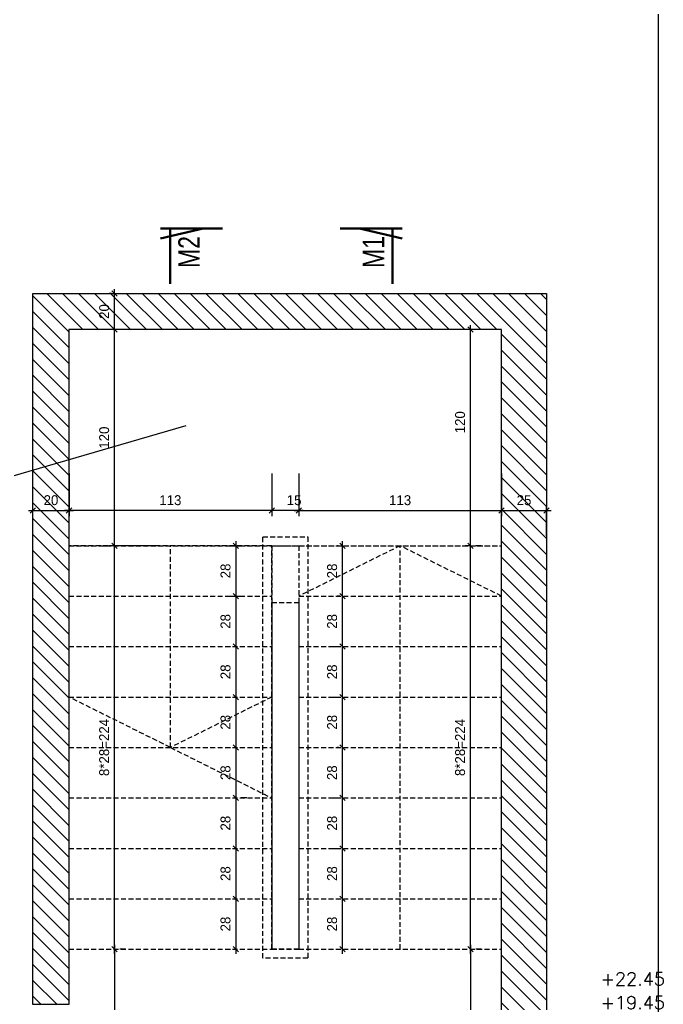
# Model space of a CAD drawing. Header units: inches. Extents: x -5298 to 11252, y 8210 to 22495.
# Drawn here: x 10156 to 10513, y 11789 to 12336 of the extents above; entities that cross this region are included whole.
import ezdxf

# ---------------------------------------------------------------- set-up
doc = ezdxf.new("R2010")
doc.units = ezdxf.units.IN
doc.header["$LTSCALE"] = 11
doc.header["$MEASUREMENT"] = 0
doc.linetypes.add('DASHED2', pattern=[0.375, 0.25, -0.125])
doc.linetypes.add('HIDDEN', pattern=[0.375, 0.25, -0.125])
doc.layers.get('Defpoints').update_dxf_attribs({"color": 40})
for name, color, linetype in [('BEAM', 3, 'Continuous'), ('dim', 3, 'Continuous'), ('dim-50-v', 2, 'Continuous'), ('ENG_beton ole', 3, 'DASHED2'), ('HATCH', 8, 'Continuous'), ('otm', 3, 'Continuous'), ('V', 1, 'Continuous')]:
    doc.layers.add(name, color=color, linetype=linetype)
doc.layers.add('W', color=1, linetype='Continuous', lineweight=50)
doc.styles.add('AD', font='oron')
doc.styles.add('HEBTXT', font='hebtxt-weld.shx')
doc.styles.add('ROMANS', font='romans')
doc.styles.get("Standard").update_dxf_attribs({"font": 'arial.ttf'})
doc.dimstyles.new('25', dxfattribs={"dimtxt": 5.5, "dimasz": 3, "dimexe": 3, "dimexo": 6, "dimgap": 3, "dimtad": 1, "dimdec": 0, "dimrnd": 0.5, "dimtxsty": 'HEBTXT', "dimblk1": 'OBLIQUE', "dimblk2": 'OBLIQUE', "dimsah": 1, "dimcen": 1, "dimdle": 2.5, "dimclre": 9, "dimclrt": 3, "dimazin": 3, "dimtfac": 1, "dimtdec": 0, "dimtix": 1, "dimtmove": 2, "dimatfit": 3, "dimldrblk": 'OBLIQUE'})
doc.dimstyles.get("Standard").update_dxf_attribs({"dimtxt": 2.5, "dimasz": 2.5, "dimexe": 1.25, "dimexo": 0.625, "dimtad": 1, "dimtxsty": 'Standard', "dimcen": 2.5, "dimazin": 3, "dimtfac": 1, "dimtmove": 0, "dimatfit": 3})

# ---------------------------------------------------------------- blocks, each defined once
blk = doc.blocks.new('_OBLIQUE')
at = {"color": 0, "linetype": 'ByBlock'}
blk.add_line((-0.5, -0.5), (0.5, 0.5), dxfattribs=at)
blk = doc.blocks.new('*D681')
at = {"layer": 'Defpoints', "color": 0, "linetype": 'Continuous', "transparency": 16777216}
for p in [(10406.38, 12043.52, 0), (10406.38, 12043.52), (10406.38, 11819.52, 0)]:
    blk.add_point(p, dxfattribs=at)
at = {"layer": 'dim-50-v', "color": 0, "linetype": 'Continuous', "lineweight": -2, "transparency": 16777216}
blk.add_line((10406.38, 11817.02), (10406.38, 12046.02), dxfattribs=at)
at = {"layer": 'dim-50-v', "color": 9, "linetype": 'Continuous', "lineweight": -2, "transparency": 16777216}
for p, q in [((10412.38, 12043.52), (10409.38, 12043.52)), ((10412.38, 11819.52), (10409.38, 11819.52))]:
    blk.add_line(p, q, dxfattribs=at)
at = {"layer": 'dim-50-v', "color": 0, "linetype": 'Continuous', "lineweight": -2, "transparency": 16777216, "xscale": 3, "yscale": 3, "zscale": 3}
for p, rotation in [((10406.38, 12043.52), 90), ((10406.38, 11819.52), 270)]:
    blk.add_blockref('_OBLIQUE', p, dxfattribs=dict(at, rotation=rotation))
at = {"layer": 'dim-50-v', "color": 3, "linetype": 'Continuous', "transparency": 16777216, "insert": (10400.63, 11931.52), "char_height": 5.5, "attachment_point": 5, "rotation": 90, "style": 'HEBTXT'}
blk.add_mtext('\\A1;8*28=224', dxfattribs=at)
blk = doc.blocks.new('*D682')
at = {"layer": 'Defpoints', "color": 0, "linetype": 'Continuous', "transparency": 16777216}
for p in [(10406.38, 12163.52), (10414.23, 12163.52, 0), (10412.38, 12043.52)]:
    blk.add_point(p, dxfattribs=at)
at = {"layer": 'dim-50-v', "color": 9, "linetype": 'Continuous', "lineweight": -2, "transparency": 16777216}
for p, q in [((10408.23, 12163.52), (10403.38, 12163.52)), ((10406.38, 12043.52), (10403.38, 12043.52))]:
    blk.add_line(p, q, dxfattribs=at)
at = {"layer": 'dim-50-v', "color": 0, "linetype": 'Continuous', "lineweight": -2, "transparency": 16777216}
blk.add_line((10406.38, 12041.02), (10406.38, 12166.02), dxfattribs=at)
at = {"layer": 'dim-50-v', "color": 0, "linetype": 'Continuous', "lineweight": -2, "transparency": 16777216, "xscale": 3, "yscale": 3, "zscale": 3}
for p, rotation in [((10406.38, 12163.52), 90), ((10406.38, 12043.52), 270)]:
    blk.add_blockref('_OBLIQUE', p, dxfattribs=dict(at, rotation=rotation))
at = {"layer": 'dim-50-v', "color": 3, "linetype": 'Continuous', "transparency": 16777216, "insert": (10400.63, 12112.06), "char_height": 5.5, "attachment_point": 5, "rotation": 90, "style": 'HEBTXT'}
blk.add_mtext('\\A1;120', dxfattribs=at)
blk = doc.blocks.new('*D683')
at = {"layer": 'Defpoints', "color": 0, "linetype": 'Continuous', "transparency": 16777216}
for p in [(10406.38, 11819.52, 0), (10406.38, 11673.52), (10419.3, 11673.52, 0)]:
    blk.add_point(p, dxfattribs=at)
at = {"layer": 'dim-50-v', "color": 0, "linetype": 'Continuous', "lineweight": -2, "transparency": 16777216}
blk.add_line((10406.38, 11822.02), (10406.38, 11671.02), dxfattribs=at)
at = {"layer": 'dim-50-v', "color": 9, "linetype": 'Continuous', "lineweight": -2, "transparency": 16777216}
for p, q in [((10412.38, 11819.52), (10409.38, 11819.52)), ((10413.3, 11673.52), (10403.38, 11673.52))]:
    blk.add_line(p, q, dxfattribs=at)
at = {"layer": 'dim-50-v', "color": 0, "linetype": 'Continuous', "lineweight": -2, "transparency": 16777216, "xscale": 3, "yscale": 3, "zscale": 3}
for p, rotation in [((10406.38, 11819.52), 90), ((10406.38, 11673.52), 270)]:
    blk.add_blockref('_OBLIQUE', p, dxfattribs=dict(at, rotation=rotation))
at = {"layer": 'dim-50-v', "color": 3, "linetype": 'Continuous', "transparency": 16777216, "insert": (10400.63, 11735.67), "char_height": 5.5, "attachment_point": 5, "rotation": 90, "style": 'HEBTXT'}
blk.add_mtext('\\A1;146', dxfattribs=at)
blk = doc.blocks.new('*D684')
at = {"layer": 'Defpoints', "color": 0, "linetype": 'Continuous', "transparency": 16777216}
for p in [(10208.88, 12043.52, 0), (10208.88, 12043.52), (10208.88, 11819.52, 0)]:
    blk.add_point(p, dxfattribs=at)
at = {"layer": 'dim-50-v', "color": 9, "linetype": 'Continuous', "lineweight": -2, "transparency": 16777216}
for p, q in [((10202.88, 12043.52), (10205.88, 12043.52)), ((10214.88, 11819.52), (10211.88, 11819.52))]:
    blk.add_line(p, q, dxfattribs=at)
at = {"layer": 'dim-50-v', "color": 0, "linetype": 'Continuous', "lineweight": -2, "transparency": 16777216}
blk.add_line((10208.88, 11817.02), (10208.88, 12046.02), dxfattribs=at)
at = {"layer": 'dim-50-v', "color": 0, "linetype": 'Continuous', "lineweight": -2, "transparency": 16777216, "xscale": 3, "yscale": 3, "zscale": 3}
for p, rotation in [((10208.88, 12043.52), 90), ((10208.88, 11819.52), 270)]:
    blk.add_blockref('_OBLIQUE', p, dxfattribs=dict(at, rotation=rotation))
at = {"layer": 'dim-50-v', "color": 3, "linetype": 'Continuous', "transparency": 16777216, "insert": (10203.13, 11931.52), "char_height": 5.5, "attachment_point": 5, "rotation": 90, "style": 'HEBTXT'}
blk.add_mtext('\\A1;8*28=224', dxfattribs=at)
blk = doc.blocks.new('*D685')
at = {"layer": 'Defpoints', "color": 0, "linetype": 'Continuous', "transparency": 16777216}
for p in [(10208.88, 12163.52), (10235.7, 12163.52, 0), (10237.16, 12043.52, 0)]:
    blk.add_point(p, dxfattribs=at)
at = {"layer": 'dim-50-v', "color": 9, "linetype": 'Continuous', "lineweight": -2, "transparency": 16777216}
for p, q in [((10229.7, 12163.52), (10205.88, 12163.52)), ((10231.16, 12043.52), (10205.88, 12043.52))]:
    blk.add_line(p, q, dxfattribs=at)
at = {"layer": 'dim-50-v', "color": 0, "linetype": 'Continuous', "lineweight": -2, "transparency": 16777216}
blk.add_line((10208.88, 12041.02), (10208.88, 12166.02), dxfattribs=at)
at = {"layer": 'dim-50-v', "color": 0, "linetype": 'Continuous', "lineweight": -2, "transparency": 16777216, "xscale": 3, "yscale": 3, "zscale": 3}
for p, rotation in [((10208.88, 12163.52), 90), ((10208.88, 12043.52), 270)]:
    blk.add_blockref('_OBLIQUE', p, dxfattribs=dict(at, rotation=rotation))
at = {"layer": 'dim-50-v', "color": 3, "linetype": 'Continuous', "transparency": 16777216, "insert": (10203.13, 12103.52), "char_height": 5.5, "attachment_point": 5, "rotation": 90, "style": 'HEBTXT'}
blk.add_mtext('\\A1;120', dxfattribs=at)
blk = doc.blocks.new('*D686')
at = {"layer": 'Defpoints', "color": 0, "linetype": 'Continuous', "transparency": 16777216}
for p in [(10208.88, 11819.52, 0), (10208.88, 11673.52), (10221.8, 11673.52, 0)]:
    blk.add_point(p, dxfattribs=at)
at = {"layer": 'dim-50-v', "color": 0, "linetype": 'Continuous', "lineweight": -2, "transparency": 16777216}
blk.add_line((10208.88, 11822.02), (10208.88, 11671.02), dxfattribs=at)
at = {"layer": 'dim-50-v', "color": 9, "linetype": 'Continuous', "lineweight": -2, "transparency": 16777216}
for p, q in [((10214.88, 11819.52), (10211.88, 11819.52)), ((10215.8, 11673.52), (10205.88, 11673.52))]:
    blk.add_line(p, q, dxfattribs=at)
at = {"layer": 'dim-50-v', "color": 0, "linetype": 'Continuous', "lineweight": -2, "transparency": 16777216, "xscale": 3, "yscale": 3, "zscale": 3}
for p, rotation in [((10208.88, 11819.52), 90), ((10208.88, 11673.52), 270)]:
    blk.add_blockref('_OBLIQUE', p, dxfattribs=dict(at, rotation=rotation))
at = {"layer": 'dim-50-v', "color": 3, "linetype": 'Continuous', "transparency": 16777216, "insert": (10203.13, 11746.52), "char_height": 5.5, "attachment_point": 5, "rotation": 90, "style": 'HEBTXT'}
blk.add_mtext('\\A1;146', dxfattribs=at)
blk = doc.blocks.new('*D687')
at = {"layer": 'Defpoints', "color": 0, "linetype": 'Continuous', "transparency": 16777216}
for p in [(10423.59, 12089.69, 0), (10448.59, 12063.01), (10448.59, 12043.01)]:
    blk.add_point(p, dxfattribs=at)
at = {"layer": 'dim-50-v', "color": 9, "linetype": 'Continuous', "lineweight": -2, "transparency": 16777216}
for p, q in [((10423.59, 12083.69), (10423.59, 12060.01)), ((10448.59, 12049.01), (10448.59, 12066.01))]:
    blk.add_line(p, q, dxfattribs=at)
at = {"layer": 'dim-50-v', "color": 0, "linetype": 'Continuous', "lineweight": -2, "transparency": 16777216}
blk.add_line((10421.09, 12063.01), (10451.09, 12063.01), dxfattribs=at)
at = {"layer": 'dim-50-v', "color": 0, "linetype": 'Continuous', "lineweight": -2, "transparency": 16777216, "xscale": 3, "yscale": 3, "zscale": 3, "rotation": 180}
blk.add_blockref('_OBLIQUE', (10423.59, 12063.01), dxfattribs=at)
at = {"layer": 'dim-50-v', "color": 0, "linetype": 'Continuous', "lineweight": -2, "transparency": 16777216, "xscale": 3, "yscale": 3, "zscale": 3}
blk.add_blockref('_OBLIQUE', (10448.59, 12063.01), dxfattribs=at)
at = {"layer": 'dim-50-v', "color": 3, "linetype": 'Continuous', "transparency": 16777216, "insert": (10436.09, 12068.76), "char_height": 5.5, "attachment_point": 5, "style": 'HEBTXT'}
blk.add_mtext('\\A1;25', dxfattribs=at)
blk = doc.blocks.new('*D688')
at = {"layer": 'Defpoints', "color": 0, "linetype": 'Continuous', "transparency": 16777216}
for p in [(10311.09, 12089.69, 0), (10423.59, 12089.69, 0), (10423.59, 12063.01)]:
    blk.add_point(p, dxfattribs=at)
at = {"layer": 'dim-50-v', "color": 9, "linetype": 'Continuous', "lineweight": -2, "transparency": 16777216}
for p, q in [((10311.09, 12083.69), (10311.09, 12060.01)), ((10423.59, 12083.69), (10423.59, 12060.01))]:
    blk.add_line(p, q, dxfattribs=at)
at = {"layer": 'dim-50-v', "color": 0, "linetype": 'Continuous', "lineweight": -2, "transparency": 16777216}
blk.add_line((10308.59, 12063.01), (10426.09, 12063.01), dxfattribs=at)
at = {"layer": 'dim-50-v', "color": 0, "linetype": 'Continuous', "lineweight": -2, "transparency": 16777216, "xscale": 3, "yscale": 3, "zscale": 3, "rotation": 180}
blk.add_blockref('_OBLIQUE', (10311.09, 12063.01), dxfattribs=at)
at = {"layer": 'dim-50-v', "color": 0, "linetype": 'Continuous', "lineweight": -2, "transparency": 16777216, "xscale": 3, "yscale": 3, "zscale": 3}
blk.add_blockref('_OBLIQUE', (10423.59, 12063.01), dxfattribs=at)
at = {"layer": 'dim-50-v', "color": 3, "linetype": 'Continuous', "transparency": 16777216, "insert": (10367.34, 12068.76), "char_height": 5.5, "attachment_point": 5, "style": 'HEBTXT'}
blk.add_mtext('\\A1;113', dxfattribs=at)
blk = doc.blocks.new('*D689')
at = {"layer": 'Defpoints', "color": 0, "linetype": 'Continuous', "transparency": 16777216}
for p in [(10183.59, 12089.69, 0), (10183.59, 12063.01), (10163.59, 12043.01)]:
    blk.add_point(p, dxfattribs=at)
at = {"layer": 'dim-50-v', "color": 9, "linetype": 'Continuous', "lineweight": -2, "transparency": 16777216}
for p, q in [((10183.59, 12083.69), (10183.59, 12060.01)), ((10163.59, 12049.01), (10163.59, 12066.01))]:
    blk.add_line(p, q, dxfattribs=at)
at = {"layer": 'dim-50-v', "color": 0, "linetype": 'Continuous', "lineweight": -2, "transparency": 16777216}
blk.add_line((10161.09, 12063.01), (10186.09, 12063.01), dxfattribs=at)
at = {"layer": 'dim-50-v', "color": 0, "linetype": 'Continuous', "lineweight": -2, "transparency": 16777216, "xscale": 3, "yscale": 3, "zscale": 3, "rotation": 180}
blk.add_blockref('_OBLIQUE', (10163.59, 12063.01), dxfattribs=at)
at = {"layer": 'dim-50-v', "color": 0, "linetype": 'Continuous', "lineweight": -2, "transparency": 16777216, "xscale": 3, "yscale": 3, "zscale": 3}
blk.add_blockref('_OBLIQUE', (10183.59, 12063.01), dxfattribs=at)
at = {"layer": 'dim-50-v', "color": 3, "linetype": 'Continuous', "transparency": 16777216, "insert": (10173.59, 12068.76), "char_height": 5.5, "attachment_point": 5, "style": 'HEBTXT'}
blk.add_mtext('\\A1;20', dxfattribs=at)
blk = doc.blocks.new('*D690')
at = {"layer": 'Defpoints', "color": 0, "linetype": 'Continuous', "transparency": 16777216}
for p in [(10296.09, 12089.69, 0), (10311.09, 12089.69, 0), (10296.09, 12063.01)]:
    blk.add_point(p, dxfattribs=at)
at = {"layer": 'dim-50-v', "color": 9, "linetype": 'Continuous', "lineweight": -2, "transparency": 16777216}
for p, q in [((10296.09, 12083.69), (10296.09, 12060.01)), ((10311.09, 12083.69), (10311.09, 12060.01))]:
    blk.add_line(p, q, dxfattribs=at)
at = {"layer": 'dim-50-v', "color": 0, "linetype": 'Continuous', "lineweight": -2, "transparency": 16777216}
blk.add_line((10313.59, 12063.01), (10293.59, 12063.01), dxfattribs=at)
at = {"layer": 'dim-50-v', "color": 0, "linetype": 'Continuous', "lineweight": -2, "transparency": 16777216, "xscale": 3, "yscale": 3, "zscale": 3, "rotation": 180}
blk.add_blockref('_OBLIQUE', (10296.09, 12063.01), dxfattribs=at)
at = {"layer": 'dim-50-v', "color": 0, "linetype": 'Continuous', "lineweight": -2, "transparency": 16777216, "xscale": 3, "yscale": 3, "zscale": 3}
blk.add_blockref('_OBLIQUE', (10311.09, 12063.01), dxfattribs=at)
at = {"layer": 'dim-50-v', "color": 3, "linetype": 'Continuous', "transparency": 16777216, "insert": (10308.51, 12068.76), "char_height": 5.5, "attachment_point": 5, "style": 'HEBTXT'}
blk.add_mtext('\\A1;15', dxfattribs=at)
blk = doc.blocks.new('*D691')
at = {"layer": 'Defpoints', "color": 0, "linetype": 'Continuous', "transparency": 16777216}
for p in [(10183.59, 12089.69, 0), (10296.09, 12089.69, 0), (10183.59, 12063.01)]:
    blk.add_point(p, dxfattribs=at)
at = {"layer": 'dim-50-v', "color": 9, "linetype": 'Continuous', "lineweight": -2, "transparency": 16777216}
for p, q in [((10183.59, 12083.69), (10183.59, 12060.01)), ((10296.09, 12083.69), (10296.09, 12060.01))]:
    blk.add_line(p, q, dxfattribs=at)
at = {"layer": 'dim-50-v', "color": 0, "linetype": 'Continuous', "lineweight": -2, "transparency": 16777216}
blk.add_line((10298.59, 12063.01), (10181.09, 12063.01), dxfattribs=at)
at = {"layer": 'dim-50-v', "color": 0, "linetype": 'Continuous', "lineweight": -2, "transparency": 16777216, "xscale": 3, "yscale": 3, "zscale": 3, "rotation": 180}
blk.add_blockref('_OBLIQUE', (10183.59, 12063.01), dxfattribs=at)
at = {"layer": 'dim-50-v', "color": 0, "linetype": 'Continuous', "lineweight": -2, "transparency": 16777216, "xscale": 3, "yscale": 3, "zscale": 3}
blk.add_blockref('_OBLIQUE', (10296.09, 12063.01), dxfattribs=at)
at = {"layer": 'dim-50-v', "color": 3, "linetype": 'Continuous', "transparency": 16777216, "insert": (10239.84, 12068.76), "char_height": 5.5, "attachment_point": 5, "style": 'HEBTXT'}
blk.add_mtext('\\A1;113', dxfattribs=at)
blk = doc.blocks.new('*D693')
at = {"layer": 'Defpoints', "color": 0, "linetype": 'Continuous', "transparency": 16777216}
for p in [(10208.88, 12183.52), (10213.25, 12183.52, 0), (10235.7, 12163.52, 0)]:
    blk.add_point(p, dxfattribs=at)
at = {"layer": 'dim-50-v', "color": 9, "linetype": 'Continuous', "lineweight": -2, "transparency": 16777216}
for p, q in [((10207.25, 12183.52), (10205.88, 12183.52)), ((10229.7, 12163.52), (10205.88, 12163.52))]:
    blk.add_line(p, q, dxfattribs=at)
at = {"layer": 'dim-50-v', "color": 0, "linetype": 'Continuous', "lineweight": -2, "transparency": 16777216}
blk.add_line((10208.88, 12161.02), (10208.88, 12186.02), dxfattribs=at)
at = {"layer": 'dim-50-v', "color": 0, "linetype": 'Continuous', "lineweight": -2, "transparency": 16777216, "xscale": 3, "yscale": 3, "zscale": 3}
for p, rotation in [((10208.88, 12183.52), 90), ((10208.88, 12163.52), 270)]:
    blk.add_blockref('_OBLIQUE', p, dxfattribs=dict(at, rotation=rotation))
at = {"layer": 'dim-50-v', "color": 3, "linetype": 'Continuous', "transparency": 16777216, "insert": (10203.13, 12173.52), "char_height": 5.5, "attachment_point": 5, "rotation": 90, "style": 'HEBTXT'}
blk.add_mtext('\\A1;20', dxfattribs=at)
blk = doc.blocks.new('*D695')
at = {"layer": 'Defpoints', "color": 0, "linetype": 'Continuous', "transparency": 16777216}
for p in [(10331.12, 11847.52, 0), (10335.37, 11847.52), (10331.12, 11819.52, 0)]:
    blk.add_point(p, dxfattribs=at)
at = {"layer": 'dim-50-v', "color": 0, "linetype": 'Continuous', "lineweight": -2, "transparency": 16777216}
blk.add_line((10335.37, 11817.02), (10335.37, 11850.02), dxfattribs=at)
at = {"layer": 'dim-50-v', "color": 9, "linetype": 'Continuous', "lineweight": -2, "transparency": 16777216}
for p, q in [((10337.12, 11847.52), (10338.37, 11847.52)), ((10337.12, 11819.52), (10338.37, 11819.52))]:
    blk.add_line(p, q, dxfattribs=at)
at = {"layer": 'dim-50-v', "color": 0, "linetype": 'Continuous', "lineweight": -2, "transparency": 16777216, "xscale": 3, "yscale": 3, "zscale": 3}
for p, rotation in [((10335.37, 11847.52), 90), ((10335.37, 11819.52), 270)]:
    blk.add_blockref('_OBLIQUE', p, dxfattribs=dict(at, rotation=rotation))
at = {"layer": 'dim-50-v', "color": 3, "linetype": 'Continuous', "transparency": 16777216, "insert": (10329.62, 11833.52), "char_height": 5.5, "attachment_point": 5, "rotation": 90, "style": 'HEBTXT'}
blk.add_mtext('\\A1;28', dxfattribs=at)
blk = doc.blocks.new('*D696')
at = {"layer": 'Defpoints', "color": 0, "linetype": 'Continuous', "transparency": 16777216}
for p in [(10335.37, 11875.52, 0), (10335.37, 11875.52), (10331.12, 11847.52, 0)]:
    blk.add_point(p, dxfattribs=at)
at = {"layer": 'dim-50-v', "color": 0, "linetype": 'Continuous', "lineweight": -2, "transparency": 16777216}
blk.add_line((10335.37, 11845.02), (10335.37, 11878.02), dxfattribs=at)
at = {"layer": 'dim-50-v', "color": 9, "linetype": 'Continuous', "lineweight": -2, "transparency": 16777216}
for p, q in [((10329.37, 11875.52), (10332.37, 11875.52)), ((10337.12, 11847.52), (10338.37, 11847.52))]:
    blk.add_line(p, q, dxfattribs=at)
at = {"layer": 'dim-50-v', "color": 0, "linetype": 'Continuous', "lineweight": -2, "transparency": 16777216, "xscale": 3, "yscale": 3, "zscale": 3}
for p, rotation in [((10335.37, 11875.52), 90), ((10335.37, 11847.52), 270)]:
    blk.add_blockref('_OBLIQUE', p, dxfattribs=dict(at, rotation=rotation))
at = {"layer": 'dim-50-v', "color": 3, "linetype": 'Continuous', "transparency": 16777216, "insert": (10329.62, 11861.52), "char_height": 5.5, "attachment_point": 5, "rotation": 90, "style": 'HEBTXT'}
blk.add_mtext('\\A1;28', dxfattribs=at)
blk = doc.blocks.new('*D697')
at = {"layer": 'Defpoints', "color": 0, "linetype": 'Continuous', "transparency": 16777216}
for p in [(10335.37, 11903.52, 0), (10335.37, 11903.52), (10335.37, 11875.52, 0)]:
    blk.add_point(p, dxfattribs=at)
at = {"layer": 'dim-50-v', "color": 0, "linetype": 'Continuous', "lineweight": -2, "transparency": 16777216}
blk.add_line((10335.37, 11873.02), (10335.37, 11906.02), dxfattribs=at)
at = {"layer": 'dim-50-v', "color": 9, "linetype": 'Continuous', "lineweight": -2, "transparency": 16777216}
for p, q in [((10329.37, 11903.52), (10332.37, 11903.52)), ((10329.37, 11875.52), (10332.37, 11875.52))]:
    blk.add_line(p, q, dxfattribs=at)
at = {"layer": 'dim-50-v', "color": 0, "linetype": 'Continuous', "lineweight": -2, "transparency": 16777216, "xscale": 3, "yscale": 3, "zscale": 3}
for p, rotation in [((10335.37, 11903.52), 90), ((10335.37, 11875.52), 270)]:
    blk.add_blockref('_OBLIQUE', p, dxfattribs=dict(at, rotation=rotation))
at = {"layer": 'dim-50-v', "color": 3, "linetype": 'Continuous', "transparency": 16777216, "insert": (10329.62, 11889.52), "char_height": 5.5, "attachment_point": 5, "rotation": 90, "style": 'HEBTXT'}
blk.add_mtext('\\A1;28', dxfattribs=at)
blk = doc.blocks.new('*D698')
at = {"layer": 'Defpoints', "color": 0, "linetype": 'Continuous', "transparency": 16777216}
for p in [(10335.37, 11931.52), (10339.38, 11931.52, 0), (10335.37, 11903.52, 0)]:
    blk.add_point(p, dxfattribs=at)
at = {"layer": 'dim-50-v', "color": 9, "linetype": 'Continuous', "lineweight": -2, "transparency": 16777216}
for p, q in [((10333.38, 11931.52), (10332.37, 11931.52)), ((10329.37, 11903.52), (10332.37, 11903.52))]:
    blk.add_line(p, q, dxfattribs=at)
at = {"layer": 'dim-50-v', "color": 0, "linetype": 'Continuous', "lineweight": -2, "transparency": 16777216}
blk.add_line((10335.37, 11901.02), (10335.37, 11934.02), dxfattribs=at)
at = {"layer": 'dim-50-v', "color": 0, "linetype": 'Continuous', "lineweight": -2, "transparency": 16777216, "xscale": 3, "yscale": 3, "zscale": 3}
for p, rotation in [((10335.37, 11931.52), 90), ((10335.37, 11903.52), 270)]:
    blk.add_blockref('_OBLIQUE', p, dxfattribs=dict(at, rotation=rotation))
at = {"layer": 'dim-50-v', "color": 3, "linetype": 'Continuous', "transparency": 16777216, "insert": (10329.62, 11917.52), "char_height": 5.5, "attachment_point": 5, "rotation": 90, "style": 'HEBTXT'}
blk.add_mtext('\\A1;28', dxfattribs=at)
blk = doc.blocks.new('*D699')
at = {"layer": 'Defpoints', "color": 0, "linetype": 'Continuous', "transparency": 16777216}
for p in [(10335.37, 11959.52, 0), (10335.37, 11959.52), (10339.38, 11931.52, 0)]:
    blk.add_point(p, dxfattribs=at)
at = {"layer": 'dim-50-v', "color": 9, "linetype": 'Continuous', "lineweight": -2, "transparency": 16777216}
for p, q in [((10329.37, 11959.52), (10332.37, 11959.52)), ((10333.38, 11931.52), (10332.37, 11931.52))]:
    blk.add_line(p, q, dxfattribs=at)
at = {"layer": 'dim-50-v', "color": 0, "linetype": 'Continuous', "lineweight": -2, "transparency": 16777216}
blk.add_line((10335.37, 11929.02), (10335.37, 11962.02), dxfattribs=at)
at = {"layer": 'dim-50-v', "color": 0, "linetype": 'Continuous', "lineweight": -2, "transparency": 16777216, "xscale": 3, "yscale": 3, "zscale": 3}
for p, rotation in [((10335.37, 11959.52), 90), ((10335.37, 11931.52), 270)]:
    blk.add_blockref('_OBLIQUE', p, dxfattribs=dict(at, rotation=rotation))
at = {"layer": 'dim-50-v', "color": 3, "linetype": 'Continuous', "transparency": 16777216, "insert": (10329.62, 11945.52), "char_height": 5.5, "attachment_point": 5, "rotation": 90, "style": 'HEBTXT'}
blk.add_mtext('\\A1;28', dxfattribs=at)
blk = doc.blocks.new('*D700')
at = {"layer": 'Defpoints', "color": 0, "linetype": 'Continuous', "transparency": 16777216}
for p in [(10335.37, 11987.52, 0), (10335.37, 11987.52), (10335.37, 11959.52, 0)]:
    blk.add_point(p, dxfattribs=at)
at = {"layer": 'dim-50-v', "color": 9, "linetype": 'Continuous', "lineweight": -2, "transparency": 16777216}
for p, q in [((10329.37, 11987.52), (10332.37, 11987.52)), ((10329.37, 11959.52), (10332.37, 11959.52))]:
    blk.add_line(p, q, dxfattribs=at)
at = {"layer": 'dim-50-v', "color": 0, "linetype": 'Continuous', "lineweight": -2, "transparency": 16777216}
blk.add_line((10335.37, 11957.02), (10335.37, 11990.02), dxfattribs=at)
at = {"layer": 'dim-50-v', "color": 0, "linetype": 'Continuous', "lineweight": -2, "transparency": 16777216, "xscale": 3, "yscale": 3, "zscale": 3}
for p, rotation in [((10335.37, 11987.52), 90), ((10335.37, 11959.52), 270)]:
    blk.add_blockref('_OBLIQUE', p, dxfattribs=dict(at, rotation=rotation))
at = {"layer": 'dim-50-v', "color": 3, "linetype": 'Continuous', "transparency": 16777216, "insert": (10329.62, 11973.52), "char_height": 5.5, "attachment_point": 5, "rotation": 90, "style": 'HEBTXT'}
blk.add_mtext('\\A1;28', dxfattribs=at)
blk = doc.blocks.new('*D701')
at = {"layer": 'Defpoints', "color": 0, "linetype": 'Continuous', "transparency": 16777216}
for p in [(10335.37, 12015.52), (10339.87, 12015.52, 0), (10335.37, 11987.52, 0)]:
    blk.add_point(p, dxfattribs=at)
at = {"layer": 'dim-50-v', "color": 9, "linetype": 'Continuous', "lineweight": -2, "transparency": 16777216}
for p, q in [((10333.87, 12015.52), (10332.37, 12015.52)), ((10329.37, 11987.52), (10332.37, 11987.52))]:
    blk.add_line(p, q, dxfattribs=at)
at = {"layer": 'dim-50-v', "color": 0, "linetype": 'Continuous', "lineweight": -2, "transparency": 16777216}
blk.add_line((10335.37, 11985.02), (10335.37, 12018.02), dxfattribs=at)
at = {"layer": 'dim-50-v', "color": 0, "linetype": 'Continuous', "lineweight": -2, "transparency": 16777216, "xscale": 3, "yscale": 3, "zscale": 3}
for p, rotation in [((10335.37, 12015.52), 90), ((10335.37, 11987.52), 270)]:
    blk.add_blockref('_OBLIQUE', p, dxfattribs=dict(at, rotation=rotation))
at = {"layer": 'dim-50-v', "color": 3, "linetype": 'Continuous', "transparency": 16777216, "insert": (10329.62, 12001.52), "char_height": 5.5, "attachment_point": 5, "rotation": 90, "style": 'HEBTXT'}
blk.add_mtext('\\A1;28', dxfattribs=at)
blk = doc.blocks.new('*D702')
at = {"layer": 'Defpoints', "color": 0, "linetype": 'Continuous', "transparency": 16777216}
for p in [(10335.37, 12043.52), (10338.87, 12043.52, 0), (10339.87, 12015.52, 0)]:
    blk.add_point(p, dxfattribs=at)
at = {"layer": 'dim-50-v', "color": 9, "linetype": 'Continuous', "lineweight": -2, "transparency": 16777216}
for p, q in [((10332.87, 12043.52), (10332.37, 12043.52)), ((10333.87, 12015.52), (10332.37, 12015.52))]:
    blk.add_line(p, q, dxfattribs=at)
at = {"layer": 'dim-50-v', "color": 0, "linetype": 'Continuous', "lineweight": -2, "transparency": 16777216}
blk.add_line((10335.37, 12013.02), (10335.37, 12046.02), dxfattribs=at)
at = {"layer": 'dim-50-v', "color": 0, "linetype": 'Continuous', "lineweight": -2, "transparency": 16777216, "xscale": 3, "yscale": 3, "zscale": 3}
for p, rotation in [((10335.37, 12043.52), 90), ((10335.37, 12015.52), 270)]:
    blk.add_blockref('_OBLIQUE', p, dxfattribs=dict(at, rotation=rotation))
at = {"layer": 'dim-50-v', "color": 3, "linetype": 'Continuous', "transparency": 16777216, "insert": (10329.62, 12029.52), "char_height": 5.5, "attachment_point": 5, "rotation": 90, "style": 'HEBTXT'}
blk.add_mtext('\\A1;28', dxfattribs=at)
blk = doc.blocks.new('*D703')
at = {"layer": 'Defpoints', "color": 0, "linetype": 'Continuous', "transparency": 16777216}
for p in [(10264.83, 12043.52, 0), (10264.83, 12015.52, 0), (10276.21, 12015.52)]:
    blk.add_point(p, dxfattribs=at)
at = {"layer": 'dim-50-v', "color": 9, "linetype": 'Continuous', "lineweight": -2, "transparency": 16777216}
for p, q in [((10270.83, 12043.52), (10279.21, 12043.52)), ((10270.83, 12015.52), (10279.21, 12015.52))]:
    blk.add_line(p, q, dxfattribs=at)
at = {"layer": 'dim-50-v', "color": 0, "linetype": 'Continuous', "lineweight": -2, "transparency": 16777216}
blk.add_line((10276.21, 12046.02), (10276.21, 12013.02), dxfattribs=at)
at = {"layer": 'dim-50-v', "color": 0, "linetype": 'Continuous', "lineweight": -2, "transparency": 16777216, "xscale": 3, "yscale": 3, "zscale": 3}
for p, rotation in [((10276.21, 12043.52), 90), ((10276.21, 12015.52), 270)]:
    blk.add_blockref('_OBLIQUE', p, dxfattribs=dict(at, rotation=rotation))
at = {"layer": 'dim-50-v', "color": 3, "linetype": 'Continuous', "transparency": 16777216, "insert": (10270.46, 12029.52), "char_height": 5.5, "attachment_point": 5, "rotation": 90, "style": 'HEBTXT'}
blk.add_mtext('\\A1;28', dxfattribs=at)
blk = doc.blocks.new('*D704')
at = {"layer": 'Defpoints', "color": 0, "linetype": 'Continuous', "transparency": 16777216}
for p in [(10264.83, 12015.52, 0), (10276.21, 11987.52, 0), (10276.21, 11987.52)]:
    blk.add_point(p, dxfattribs=at)
at = {"layer": 'dim-50-v', "color": 9, "linetype": 'Continuous', "lineweight": -2, "transparency": 16777216}
for p, q in [((10270.83, 12015.52), (10279.21, 12015.52)), ((10270.21, 11987.52), (10273.21, 11987.52))]:
    blk.add_line(p, q, dxfattribs=at)
at = {"layer": 'dim-50-v', "color": 0, "linetype": 'Continuous', "lineweight": -2, "transparency": 16777216}
blk.add_line((10276.21, 12018.02), (10276.21, 11985.02), dxfattribs=at)
at = {"layer": 'dim-50-v', "color": 0, "linetype": 'Continuous', "lineweight": -2, "transparency": 16777216, "xscale": 3, "yscale": 3, "zscale": 3}
for p, rotation in [((10276.21, 12015.52), 90), ((10276.21, 11987.52), 270)]:
    blk.add_blockref('_OBLIQUE', p, dxfattribs=dict(at, rotation=rotation))
at = {"layer": 'dim-50-v', "color": 3, "linetype": 'Continuous', "transparency": 16777216, "insert": (10270.46, 12001.52), "char_height": 5.5, "attachment_point": 5, "rotation": 90, "style": 'HEBTXT'}
blk.add_mtext('\\A1;28', dxfattribs=at)
blk = doc.blocks.new('*D705')
at = {"layer": 'Defpoints', "color": 0, "linetype": 'Continuous', "transparency": 16777216}
for p in [(10276.21, 11987.52, 0), (10276.21, 11959.52, 0), (10276.21, 11959.52)]:
    blk.add_point(p, dxfattribs=at)
at = {"layer": 'dim-50-v', "color": 9, "linetype": 'Continuous', "lineweight": -2, "transparency": 16777216}
for p, q in [((10270.21, 11987.52), (10273.21, 11987.52)), ((10270.21, 11959.52), (10273.21, 11959.52))]:
    blk.add_line(p, q, dxfattribs=at)
at = {"layer": 'dim-50-v', "color": 0, "linetype": 'Continuous', "lineweight": -2, "transparency": 16777216}
blk.add_line((10276.21, 11990.02), (10276.21, 11957.02), dxfattribs=at)
at = {"layer": 'dim-50-v', "color": 0, "linetype": 'Continuous', "lineweight": -2, "transparency": 16777216, "xscale": 3, "yscale": 3, "zscale": 3}
for p, rotation in [((10276.21, 11987.52), 90), ((10276.21, 11959.52), 270)]:
    blk.add_blockref('_OBLIQUE', p, dxfattribs=dict(at, rotation=rotation))
at = {"layer": 'dim-50-v', "color": 3, "linetype": 'Continuous', "transparency": 16777216, "insert": (10270.46, 11973.52), "char_height": 5.5, "attachment_point": 5, "rotation": 90, "style": 'HEBTXT'}
blk.add_mtext('\\A1;28', dxfattribs=at)
blk = doc.blocks.new('*D706')
at = {"layer": 'Defpoints', "color": 0, "linetype": 'Continuous', "transparency": 16777216}
for p in [(10276.21, 11959.52, 0), (10276.21, 11931.52, 0), (10276.21, 11931.52)]:
    blk.add_point(p, dxfattribs=at)
at = {"layer": 'dim-50-v', "color": 9, "linetype": 'Continuous', "lineweight": -2, "transparency": 16777216}
for p, q in [((10270.21, 11959.52), (10273.21, 11959.52)), ((10270.21, 11931.52), (10273.21, 11931.52))]:
    blk.add_line(p, q, dxfattribs=at)
at = {"layer": 'dim-50-v', "color": 0, "linetype": 'Continuous', "lineweight": -2, "transparency": 16777216}
blk.add_line((10276.21, 11962.02), (10276.21, 11929.02), dxfattribs=at)
at = {"layer": 'dim-50-v', "color": 0, "linetype": 'Continuous', "lineweight": -2, "transparency": 16777216, "xscale": 3, "yscale": 3, "zscale": 3}
for p, rotation in [((10276.21, 11959.52), 90), ((10276.21, 11931.52), 270)]:
    blk.add_blockref('_OBLIQUE', p, dxfattribs=dict(at, rotation=rotation))
at = {"layer": 'dim-50-v', "color": 3, "linetype": 'Continuous', "transparency": 16777216, "insert": (10270.46, 11945.52), "char_height": 5.5, "attachment_point": 5, "rotation": 90, "style": 'HEBTXT'}
blk.add_mtext('\\A1;28', dxfattribs=at)
blk = doc.blocks.new('*D707')
at = {"layer": 'Defpoints', "color": 0, "linetype": 'Continuous', "transparency": 16777216}
for p in [(10276.21, 11931.52, 0), (10276.21, 11903.52, 0), (10276.21, 11903.52)]:
    blk.add_point(p, dxfattribs=at)
at = {"layer": 'dim-50-v', "color": 9, "linetype": 'Continuous', "lineweight": -2, "transparency": 16777216}
for p, q in [((10270.21, 11931.52), (10273.21, 11931.52)), ((10282.21, 11903.52), (10279.21, 11903.52))]:
    blk.add_line(p, q, dxfattribs=at)
at = {"layer": 'dim-50-v', "color": 0, "linetype": 'Continuous', "lineweight": -2, "transparency": 16777216}
blk.add_line((10276.21, 11934.02), (10276.21, 11901.02), dxfattribs=at)
at = {"layer": 'dim-50-v', "color": 0, "linetype": 'Continuous', "lineweight": -2, "transparency": 16777216, "xscale": 3, "yscale": 3, "zscale": 3}
for p, rotation in [((10276.21, 11931.52), 90), ((10276.21, 11903.52), 270)]:
    blk.add_blockref('_OBLIQUE', p, dxfattribs=dict(at, rotation=rotation))
at = {"layer": 'dim-50-v', "color": 3, "linetype": 'Continuous', "transparency": 16777216, "insert": (10270.46, 11917.52), "char_height": 5.5, "attachment_point": 5, "rotation": 90, "style": 'HEBTXT'}
blk.add_mtext('\\A1;28', dxfattribs=at)
blk = doc.blocks.new('*D708')
at = {"layer": 'Defpoints', "color": 0, "linetype": 'Continuous', "transparency": 16777216}
for p in [(10276.21, 11903.52, 0), (10276.21, 11875.52, 0), (10276.21, 11875.52)]:
    blk.add_point(p, dxfattribs=at)
at = {"layer": 'dim-50-v', "color": 0, "linetype": 'Continuous', "lineweight": -2, "transparency": 16777216}
blk.add_line((10276.21, 11906.02), (10276.21, 11873.02), dxfattribs=at)
at = {"layer": 'dim-50-v', "color": 9, "linetype": 'Continuous', "lineweight": -2, "transparency": 16777216}
for p, q in [((10282.21, 11903.52), (10279.21, 11903.52)), ((10270.21, 11875.52), (10273.21, 11875.52))]:
    blk.add_line(p, q, dxfattribs=at)
at = {"layer": 'dim-50-v', "color": 0, "linetype": 'Continuous', "lineweight": -2, "transparency": 16777216, "xscale": 3, "yscale": 3, "zscale": 3}
for p, rotation in [((10276.21, 11903.52), 90), ((10276.21, 11875.52), 270)]:
    blk.add_blockref('_OBLIQUE', p, dxfattribs=dict(at, rotation=rotation))
at = {"layer": 'dim-50-v', "color": 3, "linetype": 'Continuous', "transparency": 16777216, "insert": (10270.46, 11889.52), "char_height": 5.5, "attachment_point": 5, "rotation": 90, "style": 'HEBTXT'}
blk.add_mtext('\\A1;28', dxfattribs=at)
blk = doc.blocks.new('*D709')
at = {"layer": 'Defpoints', "color": 0, "linetype": 'Continuous', "transparency": 16777216}
for p in [(10276.21, 11875.52, 0), (10276.21, 11847.52, 0), (10276.21, 11847.52)]:
    blk.add_point(p, dxfattribs=at)
at = {"layer": 'dim-50-v', "color": 0, "linetype": 'Continuous', "lineweight": -2, "transparency": 16777216}
blk.add_line((10276.21, 11878.02), (10276.21, 11845.02), dxfattribs=at)
at = {"layer": 'dim-50-v', "color": 9, "linetype": 'Continuous', "lineweight": -2, "transparency": 16777216}
for p, q in [((10270.21, 11875.52), (10273.21, 11875.52)), ((10270.21, 11847.52), (10273.21, 11847.52))]:
    blk.add_line(p, q, dxfattribs=at)
at = {"layer": 'dim-50-v', "color": 0, "linetype": 'Continuous', "lineweight": -2, "transparency": 16777216, "xscale": 3, "yscale": 3, "zscale": 3}
for p, rotation in [((10276.21, 11875.52), 90), ((10276.21, 11847.52), 270)]:
    blk.add_blockref('_OBLIQUE', p, dxfattribs=dict(at, rotation=rotation))
at = {"layer": 'dim-50-v', "color": 3, "linetype": 'Continuous', "transparency": 16777216, "insert": (10270.46, 11861.52), "char_height": 5.5, "attachment_point": 5, "rotation": 90, "style": 'HEBTXT'}
blk.add_mtext('\\A1;28', dxfattribs=at)
blk = doc.blocks.new('*D710')
at = {"layer": 'Defpoints', "color": 0, "linetype": 'Continuous', "transparency": 16777216}
for p in [(10276.21, 11847.52, 0), (10276.21, 11819.52, 0), (10276.21, 11819.52)]:
    blk.add_point(p, dxfattribs=at)
at = {"layer": 'dim-50-v', "color": 0, "linetype": 'Continuous', "lineweight": -2, "transparency": 16777216}
blk.add_line((10276.21, 11850.02), (10276.21, 11817.02), dxfattribs=at)
at = {"layer": 'dim-50-v', "color": 9, "linetype": 'Continuous', "lineweight": -2, "transparency": 16777216}
for p, q in [((10270.21, 11847.52), (10273.21, 11847.52)), ((10270.21, 11819.52), (10273.21, 11819.52))]:
    blk.add_line(p, q, dxfattribs=at)
at = {"layer": 'dim-50-v', "color": 0, "linetype": 'Continuous', "lineweight": -2, "transparency": 16777216, "xscale": 3, "yscale": 3, "zscale": 3}
for p, rotation in [((10276.21, 11847.52), 90), ((10276.21, 11819.52), 270)]:
    blk.add_blockref('_OBLIQUE', p, dxfattribs=dict(at, rotation=rotation))
at = {"layer": 'dim-50-v', "color": 3, "linetype": 'Continuous', "transparency": 16777216, "insert": (10270.46, 11833.52), "char_height": 5.5, "attachment_point": 5, "rotation": 90, "style": 'HEBTXT'}
blk.add_mtext('\\A1;28', dxfattribs=at)
blk = doc.blocks.new('_CLOSEDFILLED')
at = {"color": 0, "linetype": 'BYBLOCK'}
blk.add_solid([(-1, 0.2), (0, 0), (-1, -0.2)], dxfattribs=at)
blk = doc.blocks.new('*D4')
at = {"color": 2}
for p, q in [((10470.73, 17785.2), (10510.73, 17785.2)), ((10510.73, 14647.73), (10510.73, 17784.95)), ((10510.73, 11503.52), (10510.73, 14640.73)), ((10470.73, 11503.27), (10510.73, 11503.27))]:
    blk.add_line(p, q, dxfattribs=at)
at = {"layer": 'Defpoints'}
for p in [(10470.73, 17785.2), (10470.73, 11503.27), (10510.73, 11503.27)]:
    blk.add_point(p, dxfattribs=at)
at = {"layer": 'DIM', "color": 2, "xscale": 0.25, "yscale": 0.25}
for p, rotation in [((10510.73, 17785.2), 90), ((10510.73, 11503.27), 270)]:
    blk.add_blockref('_CLOSEDFILLED', p, dxfattribs=dict(at, rotation=rotation))
at = {"layer": 'DIM', "color": 0, "insert": (10510.73, 14644.23), "char_height": 1, "attachment_point": 5, "rotation": 90}
blk.add_mtext('6281,93', dxfattribs=at)

msp = doc.modelspace()

# ---------------------------------------------------------------- hatches: boundary and pattern name
at = {"layer": 'HATCH', "linetype": 'Continuous', "transparency": 33554687}
h = msp.add_hatch(dxfattribs=at)
h.set_pattern_fill('ANSI31', color=256, scale=50, angle=270)
h.set_pattern_definition([(315, (1263.04, 727.001), (4.4194174, 4.4194174), [])])
h.paths.add_polyline_path([(10423.586, 11673.519), (10183.586, 11673.519), (10183.586, 11683.519), (10163.586, 11683.519), (10163.586, 11653.519), (10448.586, 11653.519), (10448.586, 12183.519), (10163.586, 12183.519), (10163.586, 11788.819), (10183.581, 11788.819), (10183.586, 12163.519), (10423.586, 12163.519)])
h.paths.add_polyline_path([(10362.54, 11664.325), (10362.54, 11675.979), (10354.29, 11675.979), (10354.29, 11664.325)], flags=24)

# ---------------------------------------------------------------- linework, layer by layer
at = {"layer": 'BEAM', "color": 2, "linetype": 'Continuous', "elevation": 0}
msp.add_lwpolyline([(10151.375, 12081.885), (10248.629, 12110.204)], dxfattribs=at)
at = {"layer": 'ENG_beton ole', "linetype": 'Continuous', "ltscale": 2, "elevation": 0}
msp.add_lwpolyline([(10183.581, 11788.819), (10163.586, 11788.819), (10163.586, 12183.519), (10448.586, 12183.519), (10448.586, 11653.519), (10163.586, 11653.519), (10163.586, 11683.519), (10183.586, 11683.519), (10183.586, 11673.519), (10423.586, 11673.519), (10423.586, 12163.519), (10183.586, 12163.519)], close=True, dxfattribs=at)
at = {"layer": 'V', "linetype": 'HIDDEN'}
for p, q in [((10183.59, 12043.519, 0), (10296.09, 12043.519, 0)), ((10183.59, 12043.519, 0), (10423.59, 12043.519, 0)), ((10296.09, 12043.519, 0), (10296.09, 11819.519, 0)), ((10296.09, 12043.519, 0), (10311.09, 12043.519, 0)), ((10311.09, 12043.519, 0), (10311.093, 11819.519, 0)), ((10183.59, 12015.519, 0), (10296.09, 12015.519, 0)), ((10311.09, 12015.519, 0), (10423.59, 12015.519, 0)), ((10296.09, 12012.019, 0), (10296.09, 11819.519, 0)), ((10296.09, 12012.019, 0), (10311.09, 12012.019, 0)), ((10311.09, 12012.019, 0), (10311.09, 11819.519, 0)), ((10183.59, 11987.519, 0), (10296.09, 11987.519, 0)), ((10311.09, 11987.519, 0), (10423.59, 11987.519, 0)), ((10183.59, 11959.519, 0), (10296.09, 11959.519, 0)), ((10311.09, 11959.519, 0), (10423.59, 11959.519, 0)), ((10183.59, 11931.519, 0), (10296.09, 11931.519, 0)), ((10311.09, 11931.519, 0), (10423.59, 11931.519, 0)), ((10183.59, 11903.519, 0), (10296.09, 11903.519, 0)), ((10311.09, 11903.519, 0), (10423.59, 11903.519, 0)), ((10183.59, 11875.519, 0), (10296.09, 11875.519, 0)), ((10311.09, 11875.519, 0), (10423.59, 11875.519, 0)), ((10183.59, 11847.519, 0), (10296.09, 11847.519, 0)), ((10311.09, 11847.519, 0), (10423.59, 11847.519, 0)), ((10183.59, 11819.519, 0), (10296.09, 11819.519, 0)), ((10296.09, 11819.519, 0), (10311.09, 11819.519, 0)), ((10311.09, 11819.519, 0), (10423.59, 11819.519, 0))]:
    msp.add_line(p, q, dxfattribs=at)
at = {"layer": 'V', "linetype": 'HIDDEN', "elevation": 0}
for points in [[(10316.09, 11814.519), (10291.09, 11814.519), (10291.09, 12048.519), (10316.09, 12048.519)], [(10311.09, 11819.519), (10296.09, 11819.519), (10296.09, 12043.519), (10311.09, 12043.519)]]:
    msp.add_lwpolyline(points, close=True, dxfattribs=at)
for points in [[(10296.09, 12043.519), (10183.59, 12043.519)], [(10239.84, 11931.519), (10239.84, 12043.519)], [(10311.09, 12043.519), (10423.59, 12043.519)], [(10423.59, 12015.519), (10367.34, 12043.519), (10311.09, 12015.519)], [(10367.34, 11819.519), (10367.34, 12043.519)], [(10296.09, 11959.519), (10239.84, 11931.519), (10183.59, 11959.519)], [(10239.84, 11931.519), (10296.09, 11903.519)]]:
    msp.add_lwpolyline(points, dxfattribs=at)
at = {"layer": 'W'}
for p, q in [((10257.972, 12219.644, 0), (10234.301, 12214.051, 0)), ((10234.301, 12219.644, 0), (10257.972, 12219.644, 0)), ((10344.815, 12219.644, 0), (10368.486, 12214.051, 0)), ((10368.486, 12219.644, 0), (10344.815, 12219.644, 0))]:
    msp.add_line(p, q, dxfattribs=at)
at = {"layer": 'W', "elevation": 0}
for points in [[(10239.712, 12188.975), (10239.712, 12219.644), (10268.678, 12219.644)], [(10363.075, 12188.975), (10363.075, 12219.644), (10334.109, 12219.644)]]:
    msp.add_lwpolyline(points, dxfattribs=at)

# ---------------------------------------------------------------- texts
at = {"layer": 'otm', "color": 1, "style": 'ROMANS'}
for s, p in [('+22.45', (10478.511, 11799.457, 0.001)), ('+19.45', (10478.511, 11786.321, 0.001))]:
    msp.add_text(s, height=7.2, dxfattribs=at).set_placement(p)
at = {"layer": 'W', "style": 'AD', "width": 0.8}
for s, p in [('M2', (10256.189, 12197.667, 0)), ('M1', (10358.55, 12197.667, 0))]:
    msp.add_text(s, height=11.9529, rotation=90, dxfattribs=at).set_placement(p)

# ---------------------------------------------------------------- dimensions: what is measured, and where the dimension line sits
at = {"layer": 'DIM', "color": 2}
dim = msp.add_linear_dim(base=(10510.731, 11503.269), p1=(10470.731, 11503.269), p2=(10470.731, 17785.198), angle=90, dimstyle='Standard', dxfattribs=at)
dim.commit()
dim.dimension.update_dxf_attribs({"geometry": '*D4', "text_midpoint": (10510.731, 14644.234)})
at = {"layer": 'dim-50-v', "linetype": 'Continuous'}
for base, p1, p2, angle, picture, middle in [((10208.875, 12183.519, 0), (10235.705, 12163.521, 0), (10213.25, 12183.519, 0), 90, '*D693', (10203.125, 12173.52, 0)), ((10208.875, 12163.521, 0), (10237.155, 12043.519, 0), (10235.705, 12163.521, 0), 90, '*D685', (10203.125, 12103.52, 0)), ((10183.586, 12063.014, 0), (10163.586, 12043.014, 0), (10183.586, 12089.695, 0), 180, '*D689', (10173.586, 12068.764, 0)), ((10183.586, 12063.014, 0), (10296.09, 12089.695, 0), (10183.586, 12089.695, 0), 180, '*D691', (10239.838, 12068.764, 0)), ((10423.590332, 12063.014409, 0.000255), (10311.090333, 12089.694991, 0.000256), (10423.590332, 12089.694991, 0.000255), 180, '*D688', (10367.340333, 12068.764409, 0.000255)), ((10448.586, 12063.014, 0), (10423.59, 12089.695, 0), (10448.586, 12043.014, 0), 180, '*D687', (10436.088, 12068.764, 0)), ((10276.211, 12015.519, 0), (10264.833, 12043.519, 0), (10264.833, 12015.519, 0), 90, '*D703', (10270.461, 12029.519, 0)), ((10335.368, 12043.519, 0), (10339.874, 12015.519, 0), (10338.866, 12043.519, 0), 90, '*D702', (10329.618, 12029.519, 0)), ((10276.211, 11987.519, 0), (10264.833, 12015.519, 0), (10276.211, 11987.519, 0), 90, '*D704', (10270.461, 12001.519, 0)), ((10335.368, 12015.519, 0), (10335.368, 11987.519, 0), (10339.874, 12015.519, 0), 90, '*D701', (10329.618, 12001.519, 0)), ((10276.211, 11959.519, 0), (10276.211, 11987.519, 0), (10276.211, 11959.519, 0), 90, '*D705', (10270.461, 11973.519, 0)), ((10335.368, 11987.519, 0), (10335.368, 11959.519, 0), (10335.368, 11987.519, 0), 90, '*D700', (10329.618, 11973.519, 0)), ((10276.211, 11931.519, 0), (10276.211, 11959.519, 0), (10276.211, 11931.519, 0), 90, '*D706', (10270.461, 11945.519, 0)), ((10335.368, 11959.519, 0), (10339.381, 11931.519, 0), (10335.368, 11959.519, 0), 90, '*D699', (10329.618, 11945.519, 0)), ((10276.211, 11903.519, 0), (10276.211, 11931.519, 0), (10276.211, 11903.519, 0), 90, '*D707', (10270.461, 11917.519, 0)), ((10335.368, 11931.519, 0), (10335.368, 11903.519, 0), (10339.381, 11931.519, 0), 90, '*D698', (10329.618, 11917.519, 0)), ((10276.211, 11875.519, 0), (10276.211, 11903.519, 0), (10276.211, 11875.519, 0), 90, '*D708', (10270.461, 11889.519, 0)), ((10335.368, 11903.519, 0), (10335.368, 11875.519, 0), (10335.368, 11903.519, 0), 90, '*D697', (10329.618, 11889.519, 0)), ((10276.211, 11847.519, 0), (10276.211, 11875.519, 0), (10276.211, 11847.519, 0), 90, '*D709', (10270.461, 11861.519, 0)), ((10335.368, 11875.519, 0), (10331.118, 11847.519, 0), (10335.368, 11875.519, 0), 90, '*D696', (10329.618, 11861.519, 0)), ((10276.211, 11819.519, 0), (10276.211, 11847.519, 0), (10276.211, 11819.519, 0), 90, '*D710', (10270.461, 11833.519, 0)), ((10335.368, 11847.519, 0), (10331.118, 11819.519, 0), (10331.118, 11847.519, 0), 90, '*D695', (10329.618, 11833.519, 0)), ((10208.875, 11673.521, 0), (10208.875, 11819.519, 0), (10221.796, 11673.521, 0), 90, '*D686', (10203.125, 11746.52, 0))]:
    dim = msp.add_linear_dim(base=base, p1=p1, p2=p2, angle=angle, dimstyle='25', dxfattribs=at)
    dim.commit()
    dim.dimension.update_dxf_attribs({"geometry": picture, "text_midpoint": middle})
for base, p1, p2, angle, picture, middle in [((10406.375, 12163.521, 0), (10412.375, 12043.519, 0), (10414.227, 12163.521, 0), 90, '*D682', (10400.625, 12112.064, 0)), ((10296.09, 12063.014, 0), (10311.09, 12089.695, 0), (10296.09, 12089.695, 0), 180, '*D690', (10308.514, 12068.764, 0)), ((10406.375, 11673.521, 0), (10406.375, 11819.519, 0), (10419.296, 11673.521, 0), 90, '*D683', (10400.625, 11735.666, 0))]:
    dim = msp.add_linear_dim(base=base, p1=p1, p2=p2, angle=angle, dimstyle='25', dxfattribs=at)
    dim.commit()
    dim.dimension.update_dxf_attribs({"geometry": picture, "text_midpoint": middle, "dimtype": 160})
for base, p1, p2, picture, middle in [((10208.875, 12043.519, 0), (10208.875, 11819.519, 0), (10208.875, 12043.519, 0), '*D684', (10203.125, 11931.519, 0)), ((10406.375, 12043.519, 0), (10406.375, 11819.519, 0), (10406.375, 12043.519, 0), '*D681', (10400.625, 11931.519, 0))]:
    dim = msp.add_linear_dim(base=base, p1=p1, p2=p2, angle=90, text='8*28=<>', dimstyle='25', dxfattribs=at)
    dim.commit()
    dim.dimension.update_dxf_attribs({"geometry": picture, "text_midpoint": middle})

doc.saveas('drawing.dxf')
